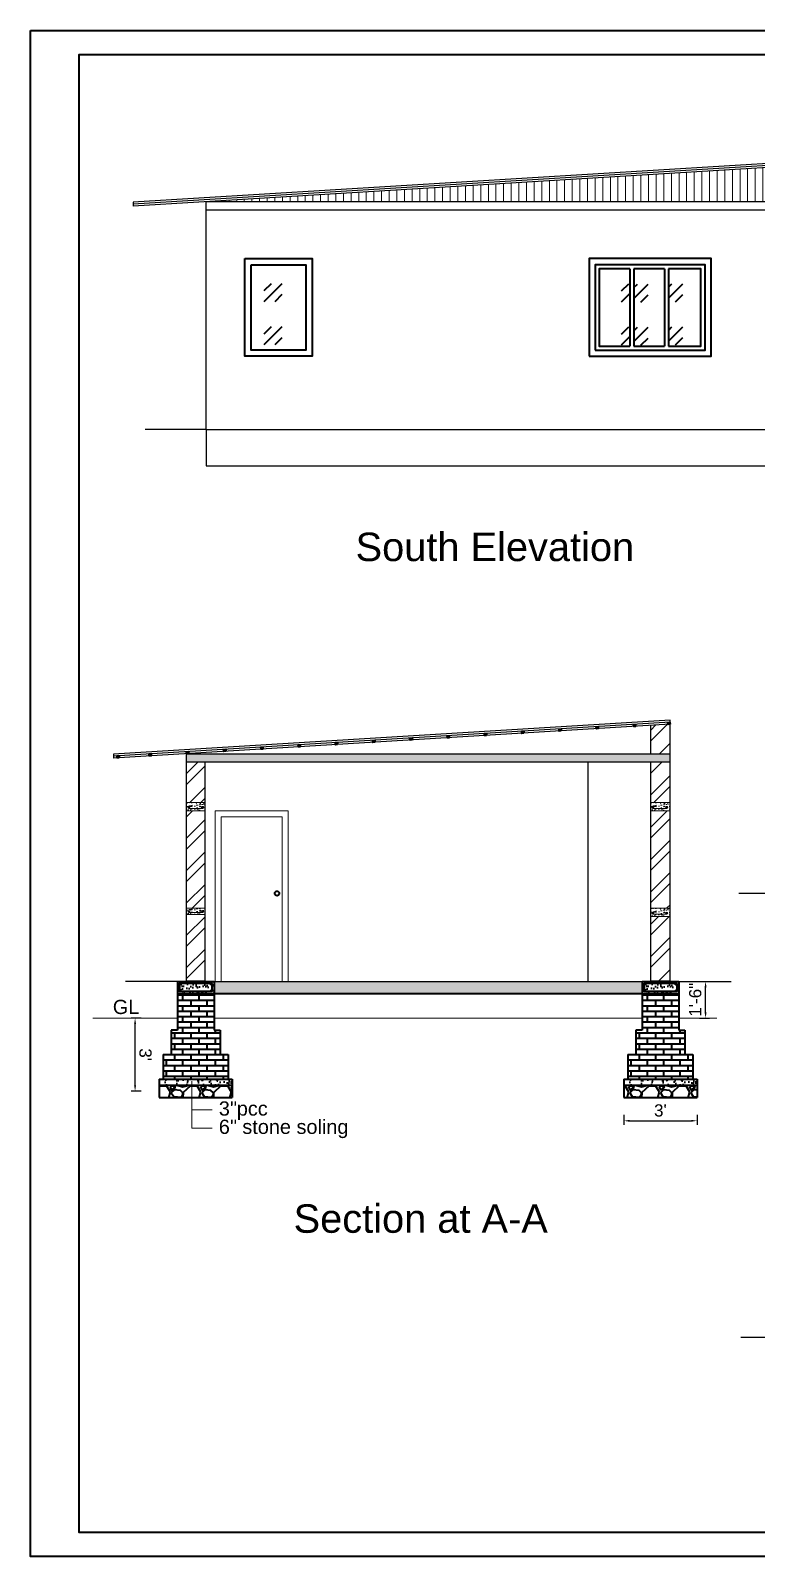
# Model space of a CAD drawing. Header units: inches. Extents: x 352731 to 371558, y -52658 to -39161.
# Drawn here: x 370500 to 370857, y -51537 to -50786 of the extents above; entities that cross this region are included whole.
import ezdxf

# ---------------------------------------------------------------- set-up
doc = ezdxf.new("R2010")
doc.units = ezdxf.units.IN
doc.header["$LTSCALE"] = 2
doc.header["$MEASUREMENT"] = 0
doc.header["$PDMODE"] = 34
doc.layers.get('0').update_dxf_attribs({"linetype": 'CONTINUOUS'})
doc.layers.get('DEFPOINTS').update_dxf_attribs({"color": 141, "linetype": 'CONTINUOUS'})
for name, color, linetype, lineweight in [('door', 20, 'CONTINUOUS', 35), ('steps', 253, 'CONTINUOUS', 20), ('WALL - A', 1, 'CONTINUOUS', 40)]:
    doc.layers.add(name, color=color, linetype=linetype, lineweight=lineweight)
doc.layers.add('Normal Wall', color=7, linetype='CONTINUOUS', lineweight=35, true_color=0xffaf89)
doc.styles.add('Lettring Text', font='arial.ttf')
doc.styles.get("Standard").update_dxf_attribs({"font": 'ARIALN.TTF'})
doc.dimstyles.new('Copy of Standard', dxfattribs={"dimtxt": 6, "dimasz": 2.875, "dimexe": 2, "dimexo": 4, "dimgap": 2, "dimtad": 1, "dimdec": 0, "dimrnd": 1, "dimzin": 0, "dimdsep": 46, "dimlunit": 4, "dimtxsty": 'Lettring Text', "dimcen": 0.1, "dimclrd": 7, "dimclre": 7, "dimclrt": 7, "dimazin": 0, "dimtfac": 0.645, "dimtdec": 0, "dimtmove": 1, "dimatfit": 0, "dimfxl": 3, "dimfxlon": 1, "dimtfillclr": 256, "dimtolj": 1, "dimtzin": 0, "dimlwd": -1, "dimlwe": -1, "dimarcsym": 2})
pattern_1 = [(45, (8278.639, -20266.765), (21.21320344, 0), [12.5, -17.5]), (45, (8283.942, -20266.765), (21.21320344, 0), [5, -25]), (45, (8278.639, -20261.462), (21.21320344, 0), [5, -25])]
pattern_2 = [(50, (5792.72, -258.35), (5.73808146, -0.50201708), [0.6, -6.6]), (355, (5792.72, -258.35), (-1.11001067, 6.01753707), [0.48, -5.28]), (100.4514445, (5793.1983, -258.392), (4.62807077, 5.51551993), [0.50992154, -5.6091369]), (46.1842, (5792.72, -256.75), (8.53793065, -1.32415425), [0.9, -9.9]), (96.6356355, (5793.432, -256.86), (7.47729557, 7.7929488), [0.76488274, -8.41371008]), (351.184164, (5792.72, -256.75), (7.47729556, 7.7929488), [0.72, -7.92]), (21, (5793.52, -257.15), (4.775256417, -3.220951125), [0.6, -6.6]), (326, (5793.52, -257.15), (1.94652266, 5.80120036), [0.48, -5.28]), (71.4514447, (5793.918, -257.4183), (6.72177901, 2.58024922), [0.50992152, -5.6091369]), (37.5, (5792.7202, -258.35), (0.097278843, 2.663150831), [0, -5.216, 0, -5.36, 0, -5.3]), (7.5, (5792.7202, -258.35), (2.1045563, 3.155293695), [0, -3.056, 0, -5.096, 0, -2.02]), (327.5, (5790.9362, -258.35), (4.27057949, -0.180438974), [0, -2, 0, -6.24, 0, -8.28]), (317.5, (5790.136, -258.35), (4.665489355, 0.80083986), [0, -2.6, 0, -4.144, 0, -5.88])]
pattern_3 = [(45, (5792.72, -258.35), (-7.9549513, 7.9549513), []), (45, (5798.023, -258.35), (-7.9549513, 7.9549513), [])]
pattern_4 = [(228.0127875, (9536.0575, -20523.3017), (-120, -135), [2.01804, -199.7863207]), (184.96974073, (9534.7075, -20524.8017), (180, 15), [3.46302, -342.8388714]), (132.51044708, (9531.2575, -20525.1017), (150, -165), [2.44182, -241.74048894]), (267.273689, (9525.4075, -20528.8517), (15, 300), [3.15357, -312.2033706]), (292.83365418, (9525.2575, -20532.0017), (-75, 180), [3.092325, -306.1405969]), (357.273689, (9526.4575, -20534.8517), (-300, 15), [3.15357, -312.2033706]), (37.69424047, (9529.6075, -20535.0017), (-195, -150), [4.170435, -412.87272823]), (72.25532837, (9532.9075, -20532.4517), (105, 330), [3.93732, -389.79482245]), (121.42956562, (9534.1075, -20528.7017), (-120, 195), [3.16425, -313.26109665]), (175.2363583, (9532.4575, -20526.0017), (165, -15), [3.61248, -177.0114387]), (222.3974378, (9528.8575, -20525.7017), (-180, -165), [4.67172, -462.5006251]), (138.81407483, (9540.2575, -20529.0017), (-105, 90), [1.594515, -157.8576722]), (171.4692344, (9539.0575, -20527.9517), (195, -30), [3.033555, -300.32267124]), (225, (9536.057, -20527.502), (-2e-15, -15), [2.121315, -19.09188844]), (203.1985905, (9535.0075, -20525.7017), (75, 30), [1.14237, -113.0942266]), (291.8014095, (9533.9575, -20526.1517), (-15, 45), [1.615545, -79.1619271]), (30.9637565, (9534.5575, -20527.6517), (45, 30), [2.623935, -84.8403434]), (161.5650512, (9536.8075, -20526.3017), (30, -15), [1.897365, -45.5367999]), (16.38954033, (9525.2575, -20526.1517), (150, 45), [2.658, -263.1426772]), (70.34617594, (9527.8075, -20525.4017), (-60, -165), [2.229915, -220.7611162]), (293.1985905, (9536.8075, -20523.3017), (-30, 75), [2.284725, -111.9518716]), (343.61045967, (9537.7075, -20525.4017), (-150, 45), [2.658, -263.1426772]), (339.4439548, (9525.2575, -20535.4517), (-75, 30), [2.5632, -125.5968562]), (294.77514057, (9527.6575, -20536.3517), (-75, 165), [2.14767, -212.61964595]), (66.8014095, (9536.9575, -20538.3017), (30, 75), [2.284725, -111.9518716]), (17.35402464, (9537.8575, -20536.2017), (-195, -60), [2.514465, -248.9313542]), (69.4439548, (9529.6075, -20538.3017), (-30, -75), [1.2816, -126.8784562]), (101.3099325, (9536.0575, -20538.3017), (-15, 60), [0.76485, -75.7204427]), (165.9637565, (9535.9075, -20537.5517), (45, -15), [3.092325, -58.7542594]), (186.00900596, (9532.9075, -20536.8017), (150, 15), [2.86575, -283.7088476]), (303.6900675, (9534.5575, -20529.0017), (-15, 30), [2.16333, -51.91993913]), (353.15722659, (9535.7575, -20530.8017), (255, -30), [3.77691, -373.91343936]), (60.9453959, (9539.5075, -20531.2517), (-60, -105), [1.54434, -152.8901121]), (90, (9540.257, -20529.902), (-15, 15), [0.9, -14.1]), (120.25643716, (9532.6075, -20536.3517), (60, -105), [2.08386, -206.30279984]), (48.0127875, (9531.5575, -20534.5517), (120, 135), [4.03608, -197.7682807]), (0, (9534.257, -20531.552), (15, 15), [3.9, -11.1]), (325.30484647, (9538.1575, -20531.5517), (150, -105), [2.37171, -234.7991145]), (254.0546041, (9540.1075, -20532.9017), (-15, -60), [2.18403, -107.01761834]), (207.64597536, (9539.5075, -20535.0017), (-285, -150), [3.555975, -352.04211273]), (175.42607874, (9536.3575, -20536.6517), (-195, 15), [3.761985, -372.4361011])]
pattern_5 = [(50, (306253.4246, 65258.053), (5.73808146, -0.50201708), [0.6, -6.6]), (355, (306253.4246, 65258.053), (-1.11001067, 6.01753707), [0.48, -5.28]), (100.4514, (306253.903, 65258.011), (4.62807505, 5.51551634), [0.50992152, -5.6091369]), (46.1842, (306253.4246, 65259.653), (8.5379284, -1.3241521), [0.9, -9.9]), (96.6356, (306254.136, 65259.543), (7.47730164, 7.79294297), [0.7648823, -8.413704]), (351.1842, (306253.425, 65259.653), (7.47729556, 7.7929488), [0.72, -7.92]), (21, (306254.2246, 65259.253), (4.77525642, -3.22095113), [0.6, -6.6]), (326, (306254.2246, 65259.253), (1.94652266, 5.80120036), [0.48, -5.28]), (71.4514, (306254.6226, 65258.9846), (6.72178103, 2.58024397), [0.50992152, -5.6091369]), (37.5, (306253.4246, 65258.053), (0.097278843, 2.66315083), [0, -5.216, 0, -5.36, 0, -5.3]), (7.5, (306253.4246, 65258.053), (2.1045563, 3.155293695), [0, -3.056, 0, -5.096, 0, -2.02]), (327.5, (306251.6406, 65258.053), (4.27057949, -0.180438974), [0, -2, 0, -6.24, 0, -8.28]), (317.5, (306250.8406, 65258.053), (4.66548935, 0.80083986), [0, -2.6, 0, -4.144, 0, -5.88])]
pattern_6 = [(50, (306481.914, 65258.053), (5.73808146, -0.50201708), [0.6, -6.6]), (355, (306481.914, 65258.053), (-1.11001067, 6.01753707), [0.48, -5.28]), (100.4514, (306482.392, 65258.011), (4.62807505, 5.51551634), [0.50992152, -5.6091369]), (46.1842, (306481.914, 65259.653), (8.5379284, -1.3241521), [0.9, -9.9]), (96.6356, (306482.625, 65259.543), (7.47730164, 7.79294297), [0.7648823, -8.413704]), (351.1842, (306481.914, 65259.653), (7.47729556, 7.7929488), [0.72, -7.92]), (21, (306482.714, 65259.253), (4.77525642, -3.22095113), [0.6, -6.6]), (326, (306482.714, 65259.253), (1.94652266, 5.80120036), [0.48, -5.28]), (71.4514, (306483.112, 65258.9846), (6.72178103, 2.58024397), [0.50992152, -5.6091369]), (37.5, (306481.914, 65258.053), (0.097278843, 2.66315083), [0, -5.216, 0, -5.36, 0, -5.3]), (7.5, (306481.914, 65258.053), (2.1045563, 3.155293695), [0, -3.056, 0, -5.096, 0, -2.02]), (327.5, (306480.13, 65258.053), (4.27057949, -0.180438974), [0, -2, 0, -6.24, 0, -8.28]), (317.5, (306479.33, 65258.053), (4.66548935, 0.80083986), [0, -2.6, 0, -4.144, 0, -5.88])]

# ---------------------------------------------------------------- blocks, each defined once
blk = doc.blocks.new('*D1046')
at = {"color": 7, "transparency": 16777216}
for p, q in [((370554.86, -51272.18), (370549.86, -51272.18)), ((370551.86, -51305.29), (370551.86, -51275.05)), ((370554.86, -51308.17), (370549.86, -51308.17))]:
    blk.add_line(p, q, dxfattribs=at)
at = {"color": 7, "linetype": 'ByBlock', "transparency": 16777216}
for points in [[(370552.33, -51275.05), (370551.38, -51275.05), (370551.86, -51272.18)], [(370552.34, -51305.29), (370551.38, -51305.29), (370551.86, -51308.17)]]:
    blk.add_solid(points, dxfattribs=at)
at = {"layer": 'DEFPOINTS', "color": 0, "linetype": 'ByBlock', "transparency": 16777216}
for p in [(370551.86, -51272.18), (370563.67, -51272.18), (370563.67, -51308.17)]:
    blk.add_point(p, dxfattribs=at)
at = {"color": 7, "linetype": 'ByBlock', "lineweight": 5, "transparency": 16777216, "insert": (370556.92, -51290.17), "char_height": 6, "attachment_point": 5, "rotation": 270.00118, "style": 'Lettring Text'}
blk.add_mtext("\\A1;3'", dxfattribs=at)
blk = doc.blocks.new('*D1048')
at = {"color": 7, "transparency": 16777216}
for p, q in [((370829.37, -51254.17), (370834.37, -51254.17)), ((370832.37, -51269.3), (370832.37, -51257.04)), ((370829.37, -51272.17), (370834.37, -51272.17))]:
    blk.add_line(p, q, dxfattribs=at)
at = {"color": 7, "linetype": 'ByBlock', "transparency": 16777216}
for points in [[(370831.89, -51257.04), (370832.85, -51257.04), (370832.37, -51254.17)], [(370831.89, -51269.3), (370832.85, -51269.3), (370832.37, -51272.17)]]:
    blk.add_solid(points, dxfattribs=at)
at = {"layer": 'DEFPOINTS', "color": 0, "linetype": 'ByBlock', "transparency": 16777216}
for p in [(370819.16, -51254.17), (370832.37, -51254.17), (370819.16, -51272.17)]:
    blk.add_point(p, dxfattribs=at)
at = {"color": 7, "linetype": 'ByBlock', "lineweight": 5, "transparency": 16777216, "insert": (370827.31, -51263.17), "char_height": 6, "attachment_point": 5, "rotation": 90, "style": 'Lettring Text'}
blk.add_mtext('\\A1;1\'-6"', dxfattribs=at)
blk = doc.blocks.new('*D1047')
at = {"color": 7, "transparency": 16777216}
for p, q in [((370792.16, -51319.7), (370792.16, -51324.7)), ((370828.16, -51319.7), (370828.16, -51324.7)), ((370795.04, -51322.7), (370825.29, -51322.7))]:
    blk.add_line(p, q, dxfattribs=at)
at = {"color": 7, "linetype": 'ByBlock', "transparency": 16777216}
for points in [[(370795.04, -51322.22), (370795.04, -51323.18), (370792.16, -51322.7)], [(370825.29, -51322.22), (370825.29, -51323.18), (370828.16, -51322.7)]]:
    blk.add_solid(points, dxfattribs=at)
at = {"layer": 'DEFPOINTS', "color": 0, "linetype": 'ByBlock', "transparency": 16777216}
for p in [(370792.16, -51308.17), (370828.16, -51308.17), (370828.16, -51322.7)]:
    blk.add_point(p, dxfattribs=at)
at = {"color": 7, "linetype": 'ByBlock', "lineweight": 5, "transparency": 16777216, "insert": (370810.16, -51317.64), "char_height": 6, "attachment_point": 5, "style": 'Lettring Text'}
blk.add_mtext("\\A1;3'", dxfattribs=at)

msp = doc.modelspace()

# ---------------------------------------------------------------- hatches: boundary and pattern name
at = {"linetype": 'ByBlock', "lineweight": 5}
h = msp.add_hatch(dxfattribs=at)
h.set_pattern_fill('AR-CONC', scale=0.5, style=0)
h.set_pattern_definition([(50, (324338.2463, 17637.582), (3.58630091, -0.31376067), [0.375, -4.125]), (355, (324338.2463, 17637.582), (-0.69375667, 3.76096067), [0.3, -3.3]), (100.4514, (324338.545, 17637.556), (2.89254691, 3.44719771), [0.31870095, -3.50571056]), (46.1842, (324338.2463, 17638.582), (5.33620524, -0.82759507), [0.5625, -6.1875]), (96.6356, (324338.691, 17638.513), (4.67331353, 4.87058935), [0.47805144, -5.258565]), (351.1842, (324338.2463, 17638.582), (4.67330973, 4.870593), [0.45, -4.95]), (21, (324338.7463, 17638.332), (2.98453526, -2.01309445), [0.375, -4.125]), (326, (324338.7463, 17638.332), (1.21657666, 3.62575023), [0.3, -3.3]), (71.4514, (324338.995, 17638.1643), (4.20111314, 1.61265248), [0.31870095, -3.50571056]), (37.5, (324338.2463, 17637.582), (0.060799277, 1.66446927), [0, -3.26, 0, -3.35, 0, -3.3125]), (7.5, (324338.2463, 17637.582), (1.315347687, 1.97205856), [0, -1.91, 0, -3.185, 0, -1.2625]), (327.5, (324337.1313, 17637.582), (2.66911218, -0.112774359), [0, -1.25, 0, -3.9, 0, -5.175]), (317.5, (324336.6313, 17637.582), (2.91593085, 0.50052491), [0, -1.625, 0, -2.59, 0, -3.675])])
h.paths.add_polyline_path([(370586.17, -51166.17), (370577.17, -51166.17), (370577.17, -51170.17), (370586.17, -51170.17)])
edge = h.paths.add_edge_path(flags=16)
edge.add_arc((370585.09, -51168.81), 0.496, 180, 268.05799, ccw=False)
edge.add_arc((370585.09, -51168.81), 0.496, 0, 180, ccw=False)
edge.add_arc((370585.09, -51168.81), 0.496, -91.94201, 0, ccw=False)
edge.add_line((370585.07, -51169.31), (370578.27, -51169.31))
edge.add_arc((370578.25, -51168.81), 0.496, 180, 271.94201, ccw=False)
edge.add_arc((370578.25, -51168.81), 0.496, 0, 180, ccw=False)
edge.add_arc((370578.25, -51168.81), 0.496, -88.05799, 0, ccw=False)
edge.add_line((370578.27, -51169.31), (370585.07, -51169.31))
h = msp.add_hatch(color=7, dxfattribs=at)
h.paths.add_polyline_path([(370585.58, -51168.54, 0.414214), (370585.09, -51168.04), (370584.92, -51168.07, 0.315664), (370584.59, -51168.54, 1)])
h.paths.add_polyline_path([(370578.42, -51168.07), (370578.25, -51168.04, 0.414214), (370577.76, -51168.54, 0.404321), (370578.24, -51169.03), (370578.27, -51169.03, 0.404321), (370578.75, -51168.54, 0.315664)])
h = msp.add_hatch(dxfattribs=at)
h.set_pattern_fill('AR-CONC', scale=0.5, style=0)
h.set_pattern_definition([(50, (324566.4762, 17637.582), (3.58630091, -0.31376067), [0.375, -4.125]), (355, (324566.476, 17637.582), (-0.69375667, 3.76096067), [0.3, -3.3]), (100.4514, (324566.775, 17637.556), (2.89254691, 3.44719771), [0.31870095, -3.50571056]), (46.1842, (324566.476, 17638.582), (5.33620524, -0.82759507), [0.5625, -6.1875]), (96.6356, (324566.921, 17638.513), (4.67331353, 4.87058935), [0.47805144, -5.258565]), (351.1842, (324566.476, 17638.582), (4.67330973, 4.870593), [0.45, -4.95]), (21, (324566.9762, 17638.332), (2.98453526, -2.01309445), [0.375, -4.125]), (326, (324566.976, 17638.332), (1.21657666, 3.62575023), [0.3, -3.3]), (71.4514, (324567.225, 17638.1643), (4.20111314, 1.61265248), [0.31870095, -3.50571056]), (37.5, (324566.4762, 17637.582), (0.060799277, 1.66446927), [0, -3.26, 0, -3.35, 0, -3.3125]), (7.5, (324566.4762, 17637.582), (1.315347687, 1.97205856), [0, -1.91, 0, -3.185, 0, -1.2625]), (327.5, (324565.3612, 17637.582), (2.66911218, -0.112774359), [0, -1.25, 0, -3.9, 0, -5.175]), (317.5, (324564.8612, 17637.582), (2.91593085, 0.50052491), [0, -1.625, 0, -2.59, 0, -3.675])])
h.paths.add_polyline_path([(370814.92, -51166.17), (370805.4, -51166.17), (370805.4, -51170.17), (370814.92, -51170.17)])
edge = h.paths.add_edge_path(flags=16)
edge.add_arc((370806.48, -51168.54), 0.497, -29.00994, 209.00994, ccw=False)
edge.add_arc((370806.48, -51168.54), 0.496, 271.94201, 331.29278, ccw=False)
edge.add_line((370806.5, -51169.03), (370813.3, -51169.03))
edge.add_arc((370813.32, -51168.54), 0.496, 208.70722, 268.05799, ccw=False)
edge.add_arc((370813.32, -51168.54), 0.497, -23.80262, 209.02734, ccw=False)
edge.add_arc((370813.29, -51168.49), 0.545, 271.52451, 333.05098, ccw=False)
edge.add_line((370813.3, -51169.03), (370806.5, -51169.03))
edge.add_arc((370806.48, -51168.54), 0.496, 208.70722, 271.94201, ccw=False)
h = msp.add_hatch(color=7, dxfattribs=at)
h.paths.add_polyline_path([(370813.81, -51168.54, 0.414214), (370813.32, -51168.04), (370813.15, -51168.07, 0.315664), (370812.82, -51168.54, 1)])
h.paths.add_polyline_path([(370806.65, -51168.07), (370806.48, -51168.04, 0.414214), (370805.99, -51168.54, 0.404321), (370806.47, -51169.03), (370806.5, -51169.03, 0.404321), (370806.98, -51168.54, 0.315664)])
h = msp.add_hatch(dxfattribs=at)
h.set_pattern_fill('AR-CONC', scale=0.5, style=0)
h.set_pattern_definition([(50, (324338.2463, 17586.582), (3.58630091, -0.31376067), [0.375, -4.125]), (355, (324338.2463, 17586.582), (-0.69375667, 3.76096067), [0.3, -3.3]), (100.4514, (324338.545, 17586.556), (2.89254691, 3.44719771), [0.31870095, -3.50571056]), (46.1842, (324338.2463, 17587.582), (5.33620524, -0.82759507), [0.5625, -6.1875]), (96.6356, (324338.691, 17587.513), (4.67331353, 4.87058935), [0.47805144, -5.258565]), (351.1842, (324338.2463, 17587.582), (4.67330973, 4.870593), [0.45, -4.95]), (21, (324338.7463, 17587.332), (2.98453526, -2.01309445), [0.375, -4.125]), (326, (324338.7463, 17587.332), (1.21657666, 3.62575023), [0.3, -3.3]), (71.4514, (324338.995, 17587.1643), (4.20111314, 1.61265248), [0.31870095, -3.50571056]), (37.5, (324338.2463, 17586.582), (0.060799277, 1.66446927), [0, -3.26, 0, -3.35, 0, -3.3125]), (7.5, (324338.2463, 17586.582), (1.315347687, 1.97205856), [0, -1.91, 0, -3.185, 0, -1.2625]), (327.5, (324337.1313, 17586.582), (2.66911218, -0.112774359), [0, -1.25, 0, -3.9, 0, -5.175]), (317.5, (324336.6313, 17586.582), (2.91593085, 0.50052491), [0, -1.625, 0, -2.59, 0, -3.675])])
h.paths.add_polyline_path([(370586.17, -51218.17), (370577.17, -51218.17), (370577.17, -51221.17), (370586.17, -51221.17)])
h.paths.add_polyline_path([(370585.07, -51220.31, -0.404321), (370584.59, -51219.81, -1), (370585.58, -51219.81, -0.424176), (370585.07, -51220.31), (370578.27, -51220.31, -0.424176), (370577.76, -51219.81, -1), (370578.75, -51219.81, -0.404321), (370578.27, -51220.31)], flags=16)
h = msp.add_hatch(color=7, dxfattribs=at)
h.paths.add_polyline_path([(370585.58, -51219.81, 0.414214), (370585.09, -51219.31), (370584.92, -51219.34, 0.315664), (370584.59, -51219.81, 1)])
h.paths.add_polyline_path([(370578.42, -51219.34), (370578.25, -51219.31, 0.414214), (370577.76, -51219.81, 0.404321), (370578.24, -51220.31), (370578.27, -51220.31, 0.404321), (370578.75, -51219.81, 0.315664)])
h = msp.add_hatch(dxfattribs=at)
h.set_pattern_fill('AR-CONC', scale=0.5, style=0)
h.set_pattern_definition([(50, (324566.4762, 17585.582), (3.58630091, -0.31376067), [0.375, -4.125]), (355, (324566.476, 17585.582), (-0.69375667, 3.76096067), [0.3, -3.3]), (100.4514, (324566.775, 17585.556), (2.89254691, 3.44719771), [0.31870095, -3.50571056]), (46.1842, (324566.476, 17586.582), (5.33620524, -0.82759507), [0.5625, -6.1875]), (96.6356, (324566.921, 17586.513), (4.67331353, 4.87058935), [0.47805144, -5.258565]), (351.1842, (324566.476, 17586.582), (4.67330973, 4.870593), [0.45, -4.95]), (21, (324566.9762, 17586.332), (2.98453526, -2.01309445), [0.375, -4.125]), (326, (324566.976, 17586.332), (1.21657666, 3.62575023), [0.3, -3.3]), (71.4514, (324567.225, 17586.1643), (4.20111314, 1.61265248), [0.31870095, -3.50571056]), (37.5, (324566.4762, 17585.582), (0.060799277, 1.66446927), [0, -3.26, 0, -3.35, 0, -3.3125]), (7.5, (324566.4762, 17585.582), (1.315347687, 1.97205856), [0, -1.91, 0, -3.185, 0, -1.2625]), (327.5, (324565.3612, 17585.582), (2.66911218, -0.112774359), [0, -1.25, 0, -3.9, 0, -5.175]), (317.5, (324564.8612, 17585.582), (2.91593085, 0.50052491), [0, -1.625, 0, -2.59, 0, -3.675])])
h.paths.add_polyline_path([(370814.92, -51218.17), (370805.4, -51218.17), (370805.4, -51222.17), (370814.92, -51222.17)])
edge = h.paths.add_edge_path(flags=16)
edge.add_arc((370806.48, -51220.54), 0.497, -29.00994, 209.00994, ccw=False)
edge.add_arc((370806.48, -51220.54), 0.496, 271.94201, 331.29278, ccw=False)
edge.add_line((370806.5, -51221.03), (370813.3, -51221.03))
edge.add_arc((370813.32, -51220.54), 0.496, 208.70722, 268.05799, ccw=False)
edge.add_arc((370813.32, -51220.54), 0.497, -23.80262, 209.02734, ccw=False)
edge.add_arc((370813.29, -51220.49), 0.545, 271.52451, 333.05098, ccw=False)
edge.add_line((370813.3, -51221.03), (370806.5, -51221.03))
edge.add_arc((370806.48, -51220.54), 0.496, 208.70722, 271.94201, ccw=False)
h = msp.add_hatch(color=7, dxfattribs=at)
h.paths.add_polyline_path([(370813.81, -51220.54, 0.414214), (370813.32, -51220.04), (370813.15, -51220.07, 0.315664), (370812.82, -51220.54, 1)])
h.paths.add_polyline_path([(370806.65, -51220.07), (370806.48, -51220.04, 0.414214), (370805.99, -51220.54, 0.404321), (370806.47, -51221.03), (370806.5, -51221.03, 0.404321), (370806.98, -51220.54, 0.315664)])
at = {"layer": 'door', "ltscale": 0.5}
h = msp.add_hatch(dxfattribs=at)
h.set_pattern_fill('GOST_GLASS', color=256, scale=2.5)
h.set_pattern_definition([(45, (8760.552, 13.187), (21.21320344, 0), [12.5, -17.5]), (45, (8765.855, 13.187), (21.21320344, 0), [5, -25]), (45, (8760.552, 18.49), (21.21320344, 0), [5, -25])])
h.paths.add_polyline_path([(370608.86, -50901.63), (370608.86, -50943.63), (370635.86, -50943.63), (370635.86, -50901.63)])
h = msp.add_hatch(dxfattribs=at)
h.set_pattern_fill('GOST_GLASS', color=256, scale=2.5)
h.set_pattern_definition(pattern_1)
h.paths.add_polyline_path([(370795.1, -50903.63), (370780.1, -50903.63), (370780.1, -50941.63), (370795.1, -50941.63)])
h = msp.add_hatch(dxfattribs=at)
h.set_pattern_fill('GOST_GLASS', color=256, scale=2.5)
h.set_pattern_definition([(45, (8261.639, -20266.95), (21.21320344, 0), [12.5, -17.5]), (45, (8266.942, -20266.95), (21.21320344, 0), [5, -25]), (45, (8261.639, -20261.647), (21.21320344, 0), [5, -25])])
h.paths.add_polyline_path([(370812.1, -50903.82), (370797.1, -50903.82), (370797.1, -50941.82), (370812.1, -50941.82)])
h = msp.add_hatch(dxfattribs=at)
h.set_pattern_fill('GOST_GLASS', color=256, scale=2.5)
h.set_pattern_definition(pattern_1)
h.paths.add_polyline_path([(370830.1, -50903.63), (370814.1, -50903.63), (370814.1, -50941.63), (370830.1, -50941.63)])
h = msp.add_hatch(dxfattribs=at)
h.set_pattern_fill('AR-CONC', color=256, scale=0.8, style=0)
h.set_pattern_definition(pattern_2)
h.paths.add_polyline_path([(370577.17, -51142.17), (370577.17, -51146.17), (370814.92, -51146.17), (370814.92, -51142.17)])
at = {"layer": 'door', "ltscale": 0.5, "transparency": 33554648}
h = msp.add_hatch(dxfattribs=at)
h.set_pattern_fill('AR-BRSTD', color=256)
h.set_pattern_definition([(0, (215179.3506, -24366.7413), (0, 2.667), []), (90, (215179.3506, -24366.7413), (-4, 2.667), [2.667, -2.667])])
h.paths.add_polyline_path([(370590.67, -51260.17), (370572.67, -51260.17), (370572.67, -51278.17), (370590.67, -51278.17)])
h.paths.add_polyline_path([(370593.67, -51278.17), (370569.67, -51278.17), (370569.67, -51290.17), (370590.67, -51290.17), (370593.67, -51290.17)])
h.paths.add_polyline_path([(370597.67, -51290.17), (370590.67, -51290.17), (370569.67, -51290.17), (370565.67, -51290.17), (370565.67, -51302.17), (370597.67, -51302.17)])
at = {"layer": 'door', "ltscale": 0.5}
h = msp.add_hatch(dxfattribs=at)
h.set_pattern_fill('AR-CONC', color=256, scale=0.8, style=0)
h.set_pattern_definition(pattern_5)
h.paths.add_polyline_path([(370590.67, -51254.17), (370572.67, -51254.17), (370572.67, -51260.17), (370590.67, -51260.17), (370590.67, -51255.12)])
h.paths.add_polyline_path([(370589.67, -51255.12), (370589.67, -51259.17), (370573.67, -51259.17), (370573.67, -51255.12), (370573.97, -51255.12, -0.049683), (370574.04, -51255.12)], flags=16)
h.paths.add_polyline_path([(370589.67, -51255.46, -1), (370589, -51255.46, -1)], flags=0)
h.paths.add_polyline_path([(370589.67, -51258.83, -1), (370589, -51258.83, -1)], flags=16)
h.paths.add_polyline_path([(370574.34, -51258.83, -1), (370573.67, -51258.83, -1)], flags=16)
h = msp.add_hatch(dxfattribs=at)
h.set_pattern_fill('AR-CONC', color=256, scale=0.8, style=0)
h.set_pattern_definition(pattern_5)
h.paths.add_polyline_path([(370589.67, -51255.12), (370573.67, -51255.12), (370573.67, -51259.17), (370589.67, -51259.17)])
h = msp.add_hatch(color=256, dxfattribs=at)
h.paths.add_polyline_path([(370574.34, -51255.45, 0.385424), (370574.04, -51255.12), (370573.97, -51255.12, 0.385424), (370573.67, -51255.45, 1)])
h.paths.add_polyline_path([(370573.67, -51258.83, 1), (370574.34, -51258.83, 1)])
h.paths.add_polyline_path([(370589, -51255.46, 1), (370589.67, -51255.46, 1)])
h.paths.add_polyline_path([(370589, -51258.83, 1), (370589.67, -51258.83, 1)])
at = {"layer": 'door', "ltscale": 0.5, "transparency": 33554648}
h = msp.add_hatch(dxfattribs=at)
h.set_pattern_fill('AR-BRSTD', color=256)
h.set_pattern_definition([(0, (215407.84, -24366.7413), (0, 2.667), []), (90, (215407.84, -24366.7413), (-4, 2.667), [2.667, -2.667])])
h.paths.add_polyline_path([(370819.16, -51260.17), (370801.16, -51260.17), (370801.16, -51278.17), (370819.16, -51278.17)])
h.paths.add_polyline_path([(370822.16, -51278.17), (370798.16, -51278.17), (370798.16, -51290.17), (370819.16, -51290.17), (370822.16, -51290.17)])
h.paths.add_polyline_path([(370826.16, -51290.17), (370819.16, -51290.17), (370798.16, -51290.17), (370794.16, -51290.17), (370794.16, -51302.17), (370826.16, -51302.17)])
at = {"layer": 'door', "ltscale": 0.5}
h = msp.add_hatch(dxfattribs=at)
h.set_pattern_fill('AR-CONC', color=256, scale=0.8, style=0)
h.set_pattern_definition(pattern_6)
h.paths.add_polyline_path([(370819.16, -51254.17), (370801.16, -51254.17), (370801.16, -51260.17), (370819.16, -51260.17), (370819.16, -51255.12)])
h.paths.add_polyline_path([(370818.16, -51255.12), (370818.16, -51259.17), (370802.16, -51259.17), (370802.16, -51255.12), (370802.46, -51255.12, -0.049683), (370802.53, -51255.12)], flags=16)
h.paths.add_polyline_path([(370818.15, -51255.46, -1), (370817.49, -51255.46, -1)], flags=0)
h.paths.add_polyline_path([(370818.16, -51258.83, -1), (370817.49, -51258.83, -1)], flags=16)
h.paths.add_polyline_path([(370802.83, -51258.83, -1), (370802.16, -51258.83, -1)], flags=16)
h = msp.add_hatch(dxfattribs=at)
h.set_pattern_fill('AR-CONC', color=256, scale=0.8, style=0)
h.set_pattern_definition(pattern_6)
h.paths.add_polyline_path([(370818.16, -51255.12), (370802.16, -51255.12), (370802.16, -51259.17), (370818.16, -51259.17)])
h = msp.add_hatch(color=256, dxfattribs=at)
h.paths.add_polyline_path([(370802.83, -51255.45, 0.385424), (370802.53, -51255.12), (370802.46, -51255.12, 0.385424), (370802.16, -51255.45, 1)])
h.paths.add_polyline_path([(370802.16, -51258.83, 1), (370802.83, -51258.83, 1)])
h.paths.add_polyline_path([(370817.49, -51255.46, 1), (370818.15, -51255.46, 1)])
h.paths.add_polyline_path([(370817.49, -51258.83, 1), (370818.16, -51258.83, 1)])
h = msp.add_hatch(dxfattribs=at)
h.set_pattern_fill('AR-CONC', color=256, style=0)
h.set_pattern_definition([(50, (365813.932, 17140.712), (7.17260183, -0.62752135), [0.75, -8.25]), (355, (365813.932, 17140.712), (-1.3875133, 7.5219213), [0.6, -6.6]), (100.4514, (365814.53, 17140.6594), (5.7850938, 6.8943954), [0.6374019, -7.0114211]), (46.1842, (365813.932, 17142.712), (10.6724105, -1.6551901), [1.125, -12.375]), (96.6356, (365814.821, 17142.574), (9.346627, 9.7411787), [0.9561029, -10.51713]), (351.1842, (365813.932, 17142.712), (9.3466195, 9.741186), [0.9, -9.9]), (21, (365814.932, 17142.212), (5.9690705, -4.0261889), [0.75, -8.25]), (326, (365814.932, 17142.212), (2.4331533, 7.25150045), [0.6, -6.6]), (71.4514, (365815.4295, 17141.876), (8.4022263, 3.225305), [0.6374019, -7.0114211]), (37.5, (365813.932, 17140.7117), (0.12159855, 3.32893854), [0, -6.52, 0, -6.7, 0, -6.625]), (7.5, (365813.932, 17140.7117), (2.63069537, 3.94411712), [0, -3.82, 0, -6.37, 0, -2.525]), (327.5, (365811.702, 17140.7117), (5.33822436, -0.22554872), [0, -2.5, 0, -7.8, 0, -10.35]), (317.5, (365810.702, 17140.7117), (5.8318617, 1.00104982), [0, -3.25, 0, -5.18, 0, -7.35])])
h.paths.add_polyline_path([(370599.67, -51302.17), (370563.67, -51302.17), (370563.67, -51305.17), (370599.67, -51305.17)])
at = {"layer": 'door', "ltscale": 0.5, "transparency": 33554648}
h = msp.add_hatch(dxfattribs=at)
h.set_pattern_fill('GRAVEL', color=256, scale=15)
h.set_pattern_definition(pattern_4)
h.paths.add_polyline_path([(370579.82, -51305.17), (370563.67, -51305.17), (370563.67, -51311.17), (370579.82, -51311.17)])
h = msp.add_hatch(dxfattribs=at)
h.set_pattern_fill('GRAVEL', color=256, scale=15)
h.set_pattern_definition(pattern_4)
h.paths.add_polyline_path([(370599.67, -51311.17), (370599.67, -51305.17), (370579.82, -51305.17), (370579.82, -51311.17)])
at = {"layer": 'door', "ltscale": 0.5}
h = msp.add_hatch(dxfattribs=at)
h.set_pattern_fill('AR-CONC', color=256, style=0)
h.set_pattern_definition([(50, (366042.4213, 17140.712), (7.17260183, -0.62752135), [0.75, -8.25]), (355, (366042.421, 17140.712), (-1.3875133, 7.5219213), [0.6, -6.6]), (100.4514, (366043.019, 17140.6594), (5.7850938, 6.8943954), [0.6374019, -7.0114211]), (46.1842, (366042.421, 17142.712), (10.6724105, -1.6551901), [1.125, -12.375]), (96.6356, (366043.311, 17142.574), (9.346627, 9.7411787), [0.9561029, -10.51713]), (351.1842, (366042.421, 17142.712), (9.3466195, 9.741186), [0.9, -9.9]), (21, (366043.4213, 17142.212), (5.9690705, -4.0261889), [0.75, -8.25]), (326, (366043.421, 17142.212), (2.4331533, 7.25150045), [0.6, -6.6]), (71.4514, (366043.919, 17141.876), (8.4022263, 3.225305), [0.6374019, -7.0114211]), (37.5, (366042.4213, 17140.7117), (0.12159855, 3.32893854), [0, -6.52, 0, -6.7, 0, -6.625]), (7.5, (366042.4213, 17140.7117), (2.63069537, 3.94411712), [0, -3.82, 0, -6.37, 0, -2.525]), (327.5, (366040.1913, 17140.7117), (5.33822436, -0.22554872), [0, -2.5, 0, -7.8, 0, -10.35]), (317.5, (366039.1913, 17140.7117), (5.8318617, 1.00104982), [0, -3.25, 0, -5.18, 0, -7.35])])
h.paths.add_polyline_path([(370828.16, -51302.17), (370792.16, -51302.17), (370792.16, -51305.17), (370828.16, -51305.17)])
at = {"layer": 'door', "ltscale": 0.5, "transparency": 33554648}
h = msp.add_hatch(dxfattribs=at)
h.set_pattern_fill('GRAVEL', color=256, scale=15)
h.set_pattern_definition([(228.0127875, (9611.5468, -20523.3017), (-120, -135), [2.01804, -199.7863207]), (184.96974073, (9610.19675, -20524.8017), (180, 15), [3.46302, -342.8388714]), (132.51044708, (9606.7468, -20525.1017), (150, -165), [2.44182, -241.74048894]), (267.273689, (9600.89675, -20528.8517), (15, 300), [3.15357, -312.2033706]), (292.83365418, (9600.74675, -20532.0017), (-75, 180), [3.092325, -306.1405969]), (357.273689, (9601.94675, -20534.8517), (-300, 15), [3.15357, -312.2033706]), (37.69424047, (9605.09675, -20535.0017), (-195, -150), [4.170435, -412.87272823]), (72.25532837, (9608.39675, -20532.4517), (105, 330), [3.93732, -389.79482245]), (121.42956562, (9609.59675, -20528.7017), (-120, 195), [3.16425, -313.26109665]), (175.2363583, (9607.9468, -20526.0017), (165, -15), [3.61248, -177.0114387]), (222.3974378, (9604.34675, -20525.7017), (-180, -165), [4.67172, -462.5006251]), (138.81407483, (9615.7468, -20529.0017), (-105, 90), [1.594515, -157.8576722]), (171.4692344, (9614.54675, -20527.9517), (195, -30), [3.033555, -300.32267124]), (225, (9611.547, -20527.502), (-2e-15, -15), [2.121315, -19.09188844]), (203.1985905, (9610.4968, -20525.7017), (75, 30), [1.14237, -113.0942266]), (291.8014095, (9609.4468, -20526.1517), (-15, 45), [1.615545, -79.1619271]), (30.9637565, (9610.0468, -20527.6517), (45, 30), [2.623935, -84.8403434]), (161.5650512, (9612.2968, -20526.3017), (30, -15), [1.897365, -45.5367999]), (16.38954033, (9600.74675, -20526.1517), (150, 45), [2.658, -263.1426772]), (70.34617594, (9603.2968, -20525.4017), (-60, -165), [2.229915, -220.7611162]), (293.1985905, (9612.2968, -20523.3017), (-30, 75), [2.284725, -111.9518716]), (343.61045967, (9613.19675, -20525.4017), (-150, 45), [2.658, -263.1426772]), (339.4439548, (9600.7468, -20535.4517), (-75, 30), [2.5632, -125.5968562]), (294.77514057, (9603.1468, -20536.3517), (-75, 165), [2.14767, -212.61964595]), (66.8014095, (9612.4468, -20538.3017), (30, 75), [2.284725, -111.9518716]), (17.35402464, (9613.34675, -20536.2017), (-195, -60), [2.514465, -248.9313542]), (69.4439548, (9605.0968, -20538.3017), (-30, -75), [1.2816, -126.8784562]), (101.3099325, (9611.5468, -20538.3017), (-15, 60), [0.76485, -75.7204427]), (165.9637565, (9611.3968, -20537.5517), (45, -15), [3.092325, -58.7542594]), (186.00900596, (9608.39675, -20536.8017), (150, 15), [2.86575, -283.7088476]), (303.6900675, (9610.0468, -20529.0017), (-15, 30), [2.16333, -51.91993913]), (353.15722659, (9611.24675, -20530.8017), (255, -30), [3.77691, -373.91343936]), (60.9453959, (9614.9968, -20531.2517), (-60, -105), [1.54434, -152.8901121]), (90, (9615.747, -20529.902), (-15, 15), [0.9, -14.1]), (120.25643716, (9608.0968, -20536.3517), (60, -105), [2.08386, -206.30279984]), (48.0127875, (9607.0468, -20534.5517), (120, 135), [4.03608, -197.7682807]), (0, (9609.747, -20531.552), (15, 15), [3.9, -11.1]), (325.30484647, (9613.6468, -20531.5517), (150, -105), [2.37171, -234.7991145]), (254.0546041, (9615.5968, -20532.9017), (-15, -60), [2.18403, -107.01761834]), (207.64597536, (9614.99675, -20535.0017), (-285, -150), [3.555975, -352.04211273]), (175.42607874, (9611.84675, -20536.6517), (-195, 15), [3.761985, -372.4361011])])
h.paths.add_polyline_path([(370828.16, -51305.17), (370792.16, -51305.17), (370792.16, -51311.17), (370828.16, -51311.17)])
at = {"layer": 'steps', "ltscale": 0.3}
h = msp.add_hatch(dxfattribs=at)
h.set_pattern_fill('ANSI31', scale=30, angle=45)
h.set_pattern_definition([(90, (8760.552, 13.1866), (-3.75, 0), [])])
h.paths.add_polyline_path([(370882.66, -50870.63), (370882.66, -50852.63), (370586.86, -50870.63)])
h = msp.add_hatch(dxfattribs=at)
h.set_pattern_fill('AR-CONC', scale=0.8, style=0)
h.set_pattern_definition(pattern_2)
h.paths.add_polyline_path([(370801.16, -51260.17), (370801.16, -51254.17), (370590.67, -51254.17), (370590.67, -51260.17)])
at = {"layer": 'WALL - A', "lineweight": 25}
h = msp.add_hatch(dxfattribs=at)
h.set_pattern_fill('ANSI32', color=256, scale=30, style=0)
h.set_pattern_definition(pattern_3)
h.paths.add_polyline_path([(370805.4, -51128.28), (370805.4, -51142.17), (370814.92, -51142.17), (370814.92, -51127.7), (370813.92, -51127.78), (370813.92, -51127.76)])
h = msp.add_hatch(dxfattribs=at)
h.set_pattern_fill('ANSI32', color=256, scale=30, style=0)
h.set_pattern_definition(pattern_3)
h.paths.add_polyline_path([(370577.17, -51166.17), (370586.17, -51166.17), (370586.17, -51146.17), (370577.17, -51146.17)])
h = msp.add_hatch(dxfattribs=at)
h.set_pattern_fill('ANSI32', color=256, scale=30, style=0)
h.set_pattern_definition(pattern_3)
h.paths.add_polyline_path([(370814.92, -51146.17), (370805.4, -51146.17), (370805.4, -51166.17), (370814.92, -51166.17)])
h = msp.add_hatch(dxfattribs=at)
h.set_pattern_fill('ANSI32', color=256, scale=30, style=0)
h.set_pattern_definition(pattern_3)
h.paths.add_polyline_path([(370586.17, -51170.17), (370577.17, -51170.17), (370577.17, -51218.17), (370586.17, -51218.17)])
h = msp.add_hatch(dxfattribs=at)
h.set_pattern_fill('ANSI32', color=256, scale=30, style=0)
h.set_pattern_definition(pattern_3)
h.paths.add_polyline_path([(370814.92, -51170.17), (370805.4, -51170.17), (370805.4, -51218.17), (370814.92, -51218.17)])
h = msp.add_hatch(dxfattribs=at)
h.set_pattern_fill('ANSI32', color=256, scale=30, style=0)
h.set_pattern_definition(pattern_3)
h.paths.add_polyline_path([(370577.17, -51254.17), (370586.17, -51254.17), (370586.17, -51221.17), (370577.17, -51221.17)])
h = msp.add_hatch(dxfattribs=at)
h.set_pattern_fill('ANSI32', color=256, scale=30, style=0)
h.set_pattern_definition(pattern_3)
h.paths.add_polyline_path([(370814.92, -51222.17), (370805.4, -51222.17), (370805.4, -51254.17), (370814.92, -51254.17)])

# ---------------------------------------------------------------- linework, layer by layer
at = {"ltscale": 0.5}
for p, q in [((370888.86, -50850.25), (370550.86, -50870.82)), ((370888.86, -50851.25), (370550.86, -50871.82)), ((370888.86, -50852.26), (370550.86, -50872.82)), ((370586.86, -50870.63), (370882.66, -50870.63)), ((370586.86, -50982.63), (370586.86, -50870.63)), ((370550.86, -50870.82), (370550.86, -50872.82)), ((370586.86, -50874.63), (370882.66, -50874.63)), ((370586.86, -50982.63), (370556.86, -50982.63)), ((370586.86, -50982.63), (370882.66, -50982.63)), ((370586.86, -50982.63), (370586.86, -51000.63)), ((370586.86, -51000.63), (370882.66, -51000.63)), ((370814.92, -51125.7), (370541.17, -51142.36)), ((370814.92, -51127.7), (370814.92, -51125.7)), ((370814.92, -51126.7), (370541.17, -51143.36)), ((370814.92, -51127.7), (370541.17, -51144.36)), ((370805.4, -51142.17), (370805.4, -51128.28)), ((370814.92, -51254.17), (370814.92, -51127.7)), ((370541.17, -51142.36), (370541.17, -51144.36)), ((370577.17, -51142.17), (370814.92, -51142.17)), ((370577.17, -51254.17), (370577.17, -51142.17)), ((370577.17, -51146.17), (370814.92, -51146.17)), ((370586.17, -51146.17), (370586.17, -51254.17)), ((370774.6, -51254.17), (370774.6, -51146.17)), ((370805.4, -51254.17), (370805.4, -51146.17)), ((370878.68, -51210.9), (370848.68, -51210.9)), ((370577.17, -51254.17), (370547.17, -51254.17)), ((370577.17, -51254.17), (370814.92, -51254.17)), ((370814.92, -51254.17), (370844.92, -51254.17)), ((370879.69, -51429.23), (370849.69, -51429.23))]:
    msp.add_line(p, q, dxfattribs=at)
at = {"color": 7, "linetype": 'ByBlock', "lineweight": 5}
for p, q in [((370577.17, -51166.17), (370586.17, -51166.17)), ((370577.17, -51170.17), (370586.17, -51170.17)), ((370577.17, -51170.17), (370586.17, -51170.17)), ((370578.24, -51169.03), (370585.09, -51169.03)), ((370578.25, -51168.04), (370580, -51168.35)), ((370585.09, -51168.04), (370583.34, -51168.35)), ((370805.4, -51166.17), (370814.92, -51166.17)), ((370805.4, -51170.17), (370814.4, -51170.17)), ((370805.4, -51170.17), (370814.92, -51170.17)), ((370806.47, -51169.03), (370813.32, -51169.03)), ((370806.48, -51168.04), (370808.23, -51168.35)), ((370813.32, -51168.04), (370811.57, -51168.35)), ((370577.17, -51218.17), (370586.17, -51218.17)), ((370577.17, -51221.17), (370586.17, -51221.17)), ((370577.17, -51221.17), (370586.17, -51221.17)), ((370578.24, -51220.31), (370585.09, -51220.31)), ((370578.25, -51219.31), (370580, -51219.62)), ((370585.09, -51219.31), (370583.34, -51219.62)), ((370805.4, -51218.17), (370814.92, -51218.17)), ((370805.4, -51222.17), (370814.4, -51222.17)), ((370805.4, -51222.17), (370814.92, -51222.17)), ((370806.47, -51221.03), (370813.32, -51221.03)), ((370806.48, -51220.04), (370808.23, -51220.35)), ((370813.32, -51220.04), (370811.57, -51220.35)), ((370819.16, -51272.17), (370837.94, -51272.17)), ((370579.82, -51326.33), (370579.82, -51303.27)), ((370579.82, -51317.24), (370589.82, -51317.24)), ((370579.82, -51326.33), (370589.82, -51326.33))]:
    msp.add_line(p, q, dxfattribs=at)
at = {"color": 7, "linetype": 'ByBlock', "lineweight": 5, "ltscale": 10}
for p, q in [((370531.04, -51272.18), (370572.67, -51272.18)), ((370590.67, -51272.18), (370801.16, -51272.16))]:
    msp.add_line(p, q, dxfattribs=at)
at = {"color": 7, "linetype": 'ByBlock', "lineweight": 5}
for centre in [(370578.25, -51168.54), (370585.09, -51168.54), (370806.48, -51168.54), (370813.32, -51168.54), (370578.25, -51219.81), (370585.09, -51219.81), (370806.48, -51220.54), (370813.32, -51220.54)]:
    msp.add_circle(centre, 0.496, dxfattribs=at)
at = {"layer": 'door', "ltscale": 0.5}
for p, q in [((370795.1, -50903.63), (370795.1, -50941.63)), ((370797.1, -50903.63), (370797.1, -50941.63)), ((370812.1, -50903.63), (370812.1, -50941.63)), ((370814.1, -50903.63), (370814.1, -50941.63)), ((370572.67, -51254.17), (370590.67, -51254.17)), ((370572.67, -51254.17), (370572.67, -51278.17)), ((370572.67, -51260.17), (370590.67, -51260.17)), ((370589.67, -51255.12), (370573.67, -51255.12)), ((370573.67, -51255.12), (370573.67, -51259.17)), ((370589.67, -51259.17), (370573.67, -51259.17)), ((370577.17, -51254.17), (370586.17, -51254.17)), ((370577.17, -51254.17), (370586.17, -51254.17)), ((370586.17, -51254.17), (370577.17, -51254.17)), ((370577.17, -51254.17), (370586.17, -51254.17)), ((370577.17, -51260.17), (370814.66, -51260.17)), ((370589.17, -51255.12), (370588.67, -51255.77)), ((370589.67, -51255.56), (370589.17, -51256.22)), ((370589.67, -51255.12), (370589.67, -51259.17)), ((370590.67, -51254.17), (370590.67, -51278.17)), ((370801.16, -51254.17), (370819.16, -51254.17)), ((370801.16, -51254.17), (370801.16, -51278.17)), ((370801.16, -51260.17), (370819.16, -51260.17)), ((370818.16, -51255.12), (370802.16, -51255.12)), ((370802.16, -51255.12), (370802.16, -51259.17)), ((370818.16, -51259.17), (370802.16, -51259.17)), ((370805.66, -51254.17), (370814.66, -51254.17)), ((370805.66, -51254.17), (370814.66, -51254.17)), ((370814.66, -51254.17), (370805.66, -51254.17)), ((370817.65, -51255.12), (370817.16, -51255.77)), ((370818.16, -51255.56), (370817.66, -51256.22)), ((370818.16, -51255.12), (370818.16, -51259.17)), ((370819.16, -51254.17), (370819.16, -51278.17)), ((370569.67, -51278.17), (370569.67, -51290.17)), ((370572.67, -51278.17), (370569.67, -51278.17)), ((370590.67, -51278.17), (370593.67, -51278.17)), ((370593.67, -51278.17), (370593.67, -51290.17)), ((370798.16, -51278.17), (370798.16, -51290.17)), ((370801.16, -51278.17), (370798.16, -51278.17)), ((370819.16, -51278.17), (370822.16, -51278.17)), ((370822.16, -51278.17), (370822.16, -51290.17)), ((370565.67, -51290.17), (370569.67, -51290.17)), ((370565.67, -51290.17), (370565.67, -51302.17)), ((370593.67, -51290.17), (370597.67, -51290.17)), ((370597.67, -51290.17), (370597.67, -51302.17)), ((370794.16, -51290.17), (370798.16, -51290.17)), ((370794.16, -51290.17), (370794.16, -51302.17)), ((370822.16, -51290.17), (370826.16, -51290.17)), ((370826.16, -51290.17), (370826.16, -51302.17)), ((370563.67, -51302.17), (370599.67, -51302.17)), ((370563.67, -51302.17), (370563.67, -51311.17)), ((370563.67, -51305.17), (370599.67, -51305.17)), ((370599.67, -51302.17), (370599.67, -51311.17)), ((370792.16, -51302.17), (370828.16, -51302.17)), ((370792.16, -51302.17), (370792.16, -51311.17)), ((370792.16, -51305.17), (370828.16, -51305.17)), ((370828.16, -51302.17), (370828.16, -51311.17)), ((370563.67, -51311.17), (370599.67, -51311.17)), ((370792.16, -51311.17), (370828.16, -51311.17))]:
    msp.add_line(p, q, dxfattribs=at)
for points in [[(370605.86, -50898.63), (370638.86, -50898.63), (370638.86, -50946.63), (370605.86, -50946.63)], [(370775.1, -50946.63), (370835.1, -50946.63), (370835.1, -50898.63), (370775.1, -50898.63)], [(370608.86, -50901.63), (370635.86, -50901.63), (370635.86, -50943.63), (370608.86, -50943.63)], [(370778.1, -50943.63), (370832.1, -50943.63), (370832.1, -50901.63), (370778.1, -50901.63)], [(370706.41, -51134.29), (370705.42, -51134.37), (370705.34, -51133.37), (370706.34, -51133.29)], [(370724.73, -51133.18), (370723.74, -51133.25), (370723.66, -51132.25), (370724.66, -51132.18)], [(370743.05, -51132.06), (370742.06, -51132.14), (370741.98, -51131.14), (370742.98, -51131.06)], [(370761.37, -51130.95), (370760.38, -51131.02), (370760.3, -51130.02), (370761.3, -51129.95)], [(370779.69, -51129.83), (370778.7, -51129.91), (370778.62, -51128.91), (370779.62, -51128.83)], [(370798.01, -51128.72), (370797.02, -51128.79), (370796.94, -51127.79), (370797.94, -51127.72)], [(370814.92, -51127.7), (370813.92, -51127.78), (370813.85, -51126.78), (370814.85, -51126.7)], [(370596.49, -51140.98), (370595.49, -51141.05), (370595.42, -51140.06), (370596.42, -51139.98)], [(370614.81, -51139.87), (370613.81, -51139.94), (370613.74, -51138.94), (370614.74, -51138.87)], [(370633.13, -51138.75), (370632.13, -51138.82), (370632.06, -51137.83), (370633.06, -51137.75)], [(370651.45, -51137.64), (370650.45, -51137.71), (370650.38, -51136.71), (370651.38, -51136.64)], [(370669.77, -51136.52), (370668.77, -51136.59), (370668.7, -51135.6), (370669.7, -51135.52)], [(370688.09, -51135.41), (370687.09, -51135.48), (370687.02, -51134.48), (370688.02, -51134.41)], [(370544.07, -51144.17), (370543.07, -51144.24), (370543, -51143.25), (370544, -51143.17)], [(370559.85, -51143.21), (370558.85, -51143.28), (370558.78, -51142.29), (370559.77, -51142.21)], [(370578.17, -51142.1), (370577.17, -51142.17), (370577.1, -51141.17), (370578.09, -51141.1)]]:
    msp.add_lwpolyline(points, close=True, dxfattribs=at)
for points in [[(370795.1, -50903.63), (370780.1, -50903.63), (370780.1, -50941.63), (370795.1, -50941.63)], [(370812.1, -50903.63), (370797.1, -50903.63)], [(370814.1, -50941.63), (370830.1, -50941.63), (370830.1, -50903.63), (370814.1, -50903.63)], [(370797.1, -50941.63), (370812.1, -50941.63)]]:
    msp.add_lwpolyline(points, dxfattribs=at)
for centre, radius in [((370621.65, -51210.86), 1.12), ((370574.01, -51255.45), 0.335), ((370574.01, -51258.83), 0.335), ((370589.33, -51255.46), 0.335), ((370589.34, -51258.83), 0.335), ((370802.5, -51255.45), 0.335), ((370802.5, -51258.83), 0.335), ((370817.82, -51255.46), 0.335), ((370817.83, -51258.83), 0.335)]:
    msp.add_circle(centre, radius, dxfattribs=at)
at = {"layer": 'Normal Wall'}
for points in [[(370500.44, -50786.46), (371558.45, -50786.46), (371558.45, -51536.99), (370500.44, -51536.99)], [(370500.44, -50786.46), (371558.45, -50786.46), (371558.45, -51536.99), (370500.44, -51536.99)], [(371546.54, -50798.37), (370524.26, -50798.37), (370524.26, -51525.08), (371546.54, -51525.08)], [(371546.54, -50798.37), (370524.26, -50798.37), (370524.26, -51525.08), (371546.54, -51525.08)]]:
    msp.add_lwpolyline(points, close=True, dxfattribs=at)
at = {"layer": 'steps', "color": 7, "ltscale": 0.3}
for p, q in [((370591.17, -51254.17), (370591.17, -51170.17)), ((370591.17, -51170.17), (370627.17, -51170.17)), ((370627.17, -51170.17), (370627.17, -51254.17)), ((370594.17, -51254.17), (370594.17, -51173.17)), ((370594.17, -51173.17), (370624.17, -51173.17)), ((370624.17, -51173.17), (370624.17, -51254.17))]:
    msp.add_line(p, q, dxfattribs=at)

# ---------------------------------------------------------------- texts
at = {"color": 7, "linetype": 'ByBlock', "lineweight": 5}
for s, insert, char_height, width, attachment_point in [('{\\fArial CE|b0|i0|c0|p34;South Elevation}', (370728.77, -51040.52), 14, 235.547, 5), ('{\\fArial CE|b0|i0|c0|p34;GL}', (370540.9, -51263.19), 7, 174.1012, 1), ("{\\fArial CE|b0|i0|c238|p34;3'}'{\\fArial CE|b0|i0|c238|p34;pcc}", (370593.03, -51313.15), 7, 174.1012, 1), ("{\\fArial CE|b0|i0|c0|p34;6\\fArial CE|b0|i0|c238|p34;'}'{\\fArial CE|b0|i0|c238|p34; \\fArial CE|b0|i0|c0|p34;stone\\fArial CE|b0|i0|c238|p34; soling}", (370593.03, -51322.15), 7, 174.1012, 1), ('{\\fArial CE|b0|i0|c0|p34;Section at A-A}', (370692.31, -51370.88), 14, 235.547, 5)]:
    msp.add_mtext(s, dxfattribs=dict(at, insert=insert, char_height=char_height, width=width, attachment_point=attachment_point))

# ---------------------------------------------------------------- dimensions: what is measured, and where the dimension line sits
dim = msp.add_linear_dim(base=(370832.37, -51254.17), p1=(370819.16, -51272.17), p2=(370819.16, -51254.17), angle=90, dimstyle='Copy of Standard', dxfattribs=at)
dim.commit()
dim.dimension.update_dxf_attribs({"geometry": '*D1048', "text_midpoint": (370832.37, -51263.17), "dimtype": 160})
dim = msp.add_aligned_dim(p1=(370563.67, -51308.17), p2=(370563.67, -51272.18), distance=11.82, dimstyle='Copy of Standard', dxfattribs=at)
dim.commit()
dim.dimension.update_dxf_attribs({"geometry": '*D1046', "text_midpoint": (370556.92, -51290.17)})
dim = msp.add_linear_dim(base=(370828.16, -51322.7), p1=(370792.16, -51308.17), p2=(370828.16, -51308.17), dimstyle='Copy of Standard', dxfattribs=at)
dim.commit()
dim.dimension.update_dxf_attribs({"geometry": '*D1047', "text_midpoint": (370810.16, -51317.64)})

doc.saveas('drawing.dxf')
